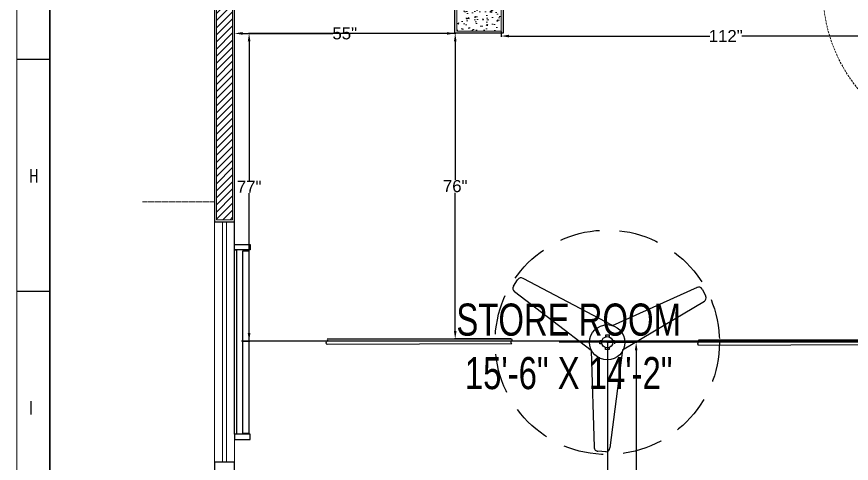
# Model space of a CAD drawing. Header units: inches. Extents: x 112 to 4169, y -2569 to 841.
# Drawn here: x 120.7 to 329, y -993.5 to -882.1 of the extents above; entities that cross this region are included whole.
import ezdxf

# ---------------------------------------------------------------- set-up
doc = ezdxf.new("R2010")
doc.units = ezdxf.units.IN
doc.header["$MEASUREMENT"] = 0
doc.linetypes.add('DASH', pattern=[0.35, 0.25, -0.1])
doc.linetypes.add('DASHED', pattern=[0.75, 0.5, -0.25])
doc.layers.get('Defpoints').update_dxf_attribs({"lineweight": 0})
for name, color, linetype in [('Cables', 7, 'Continuous'), ('Lights', 7, 'Continuous'), ('PVC Conduit and Circular Boxes', 7, 'Continuous'), ('wall 05', 253, 'Continuous')]:
    doc.layers.add(name, color=color, linetype=linetype)
for name, color, linetype, lineweight in [('COLUMN', 1, 'Continuous', 25), ('DOOR', 115, 'Continuous', 15), ('E-CF-Ceiling-Fan', 42, 'Continuous', 30), ('Glass', 5, 'Continuous', 9), ('HACTH', 8, 'Continuous', 9), ('Plaster Line', 254, 'Continuous', 15), ('Sunshed', 5, 'Continuous', 15), ('Text', 252, 'Continuous', 15), ('WINDOW', 140, 'Continuous', 9)]:
    doc.layers.add(name, color=color, linetype=linetype, lineweight=lineweight)
doc.styles.get("Standard").update_dxf_attribs({"font": 'arial.ttf'})
doc.styles.add('Swiss721', font='swisscl.ttf')
doc.styles.add('TEG BORDER', font='txt_qlt.shx', dxfattribs={"width": 0.7, "bigfont": 'hztxt.shx'})
doc.dimstyles.get("Standard").update_dxf_attribs({"dimtxt": 3, "dimasz": 2, "dimexe": 0.18, "dimexo": 0.0625, "dimgap": 0.09, "dimtad": 0, "dimtih": 1, "dimtoh": 1, "dimdec": 0, "dimzin": 0, "dimdsep": 46, "dimtxsty": 'Standard', "dimcen": 0.09, "dimclrd": 5, "dimadec": 0, "dimazin": 0, "dimtfac": 1, "dimtdec": 0, "dimtofl": 0, "dimtmove": 0, "dimatfit": 3, "dimfxl": 1, "dimtolj": 1, "dimtzin": 0, "dimarcsym": 0})

# ---------------------------------------------------------------- blocks, each defined once
blk = doc.blocks.new('C 12X12')
at = {"layer": 'HACTH'}
h = blk.add_hatch(dxfattribs=at)
h.set_pattern_fill('AR-CONC', color=256, scale=0.5, style=0)
h.set_pattern_definition([(50, (0, 0), (3.58630091, -0.313760675), [0.375, -4.125]), (355, (0, 0), (-0.69375667, 3.76096067), [0.3, -3.3]), (100.4514, (0.299, -0.026), (2.89254691, 3.44719771), [0.31870095, -3.50571056]), (46.1842, (0, 1), (5.33620524, -0.82759507), [0.5625, -6.1875]), (96.6356, (0.4447, 0.931), (4.67331353, 4.87058935), [0.47805144, -5.258565]), (351.1842, (0, 1), (4.67330973, 4.870593), [0.45, -4.95]), (21, (0.5, 0.75), (2.98453526, -2.01309445), [0.375, -4.125]), (326, (0.5, 0.75), (1.21657666, 3.62575023), [0.3, -3.3]), (71.4514, (0.7487, 0.5822), (4.20111314, 1.61265248), [0.31870095, -3.50571056]), (37.5, (0, 0), (0.060799277, 1.66446927), [0, -3.26, 0, -3.35, 0, -3.3125]), (7.5, (0, 0), (1.315347687, 1.97205856), [0, -1.91, 0, -3.185, 0, -1.2625]), (327.5, (-1.115, 0), (2.66911218, -0.112774359), [0, -1.25, 0, -3.9, 0, -5.175]), (317.5, (-1.615, 0), (2.915930847, 0.50052491), [0, -1.625, 0, -2.59, 0, -3.675])])
h.paths.add_polyline_path([(88279, -6819.5), (88279, -6808.5), (88268, -6808.5), (88268, -6819.5)])
at = {"layer": 'COLUMN'}
blk.add_lwpolyline([(88267.5, -6808), (88279.5, -6808), (88279.5, -6820), (88267.5, -6820)], close=True, dxfattribs=at)
at = {"layer": 'Plaster Line'}
blk.add_lwpolyline([(88268, -6808.5), (88279, -6808.5), (88279, -6819.5), (88268, -6819.5)], close=True, dxfattribs=at)
blk = doc.blocks.new('A$C5AAA0143')
at = {"layer": 'Defpoints'}
for points in [[(-39.75, 5), (-40, 5), (-40, 4.75), (-39.75, 4.75)], [(0, 5), (-0.25, 5), (-0.25, 4.75), (0, 4.75)], [(-39.75, 0.25), (-40, 0.25), (-40, 0), (-39.75, 0)], [(0, 0.25), (-0.25, 0.25), (-0.25, 0), (0, 0)]]:
    blk.add_lwpolyline(points, close=True, dxfattribs=at)
at = {"layer": 'DOOR'}
for points in [[(-1.75, 10), (-2, 10), (-2, 11), (-2.5, 11), (-2.5, 5), (-1, 5), (-1, 11), (-1.5, 11), (-1.5, 10), (-1.75, 10), (-1.5, 10), (-1.5, 11), (-1, 11), (-1, 33.99), (-1.5, 33.99), (-1.5, 34.99), (-2, 34.99), (-2, 33.99), (-2.5, 33.99), (-2.5, 11), (-2.5, 39.99), (-1, 39.99), (-1, 33.99)], [(-39, 5), (-39, 3.5), (-37.5, 3.5), (-37.5, 0.25), (-37.75, 0.25), (-37.75, 0), (-39.75, 0), (-39.75, 0.25), (-40, 0.25), (-40, 4.75), (-39.75, 4.75), (-39.75, 5), (-39, 5)], [(-1, 5), (-1, 3.5), (-2.5, 3.5), (-2.5, 0.25), (-2.25, 0.25), (-2.25, 0), (-0.25, 0), (-0.25, 0.25), (0, 0.25), (0, 4.75), (-0.25, 4.75), (-0.25, 5), (-1, 5)]]:
    blk.add_lwpolyline(points, dxfattribs=at)
at = {"layer": 'DOOR', "linetype": 'DASHED', "lineweight": 0}
blk.add_arc((-0.49, 1.36), 38.68, 92.9729, 174.603, dxfattribs=at)
at = {"layer": 'HACTH', "lineweight": 0, "ltscale": 10}
for p, q in [((-1.5, 5), (-39, 5)), ((-2.25, 0), (-37.75, 0))]:
    blk.add_line(p, q, dxfattribs=at)
blk = doc.blocks.new('240 BORDER A2')
at = {"linetype": 'Continuous'}
blk.add_line((5, 415), (5, 5), dxfattribs=at)
for p, q in [((0, 175), (5, 175)), ((0, 140), (5, 140))]:
    blk.add_line(p, q)
at = {"color": 5, "lineweight": 15}
blk.add_lwpolyline([(0, 420), (594, 420), (594, 0), (0, 0)], close=True, dxfattribs=at)
blk.add_lwpolyline([(5, 415), (589, 415), (589, 5), (5, 5)], close=True)
at = {"char_height": 2, "width": 2, "attachment_point": 1, "style": 'TEG BORDER'}
for s, insert in [('H', (1.91, 158.39)), ('I', (1.91, 123.39))]:
    blk.add_mtext(s, dxfattribs=dict(at, insert=insert))
blk = doc.blocks.new('CF')
for p, q in [((-23.84, 14.22), (-22.76, 15.89)), ((1.35, 4.29), (-21.39, 16.19)), ((-4.07, -2.11), (-23.55, 12.84)), ((1.35, 4.29), (22.9, 13.97)), ((24.1, 13.48), (25.01, 11.71)), ((3.87, -1.9), (24.71, 10.43)), ((-4.07, -2.11), (-3.33, -26.62)), ((3.87, -1.9), (0.65, -26.82)), ((-0.39, -27.76), (-2.38, -27.66))]:
    blk.add_line(p, q)
for radius in [4.48, 0.0888]:
    blk.add_circle((0, 0), radius)
for centre, radius, start, end in [((-21.93, 15.35), 0.996, 57.1351, 147.1351), ((-23.01, 13.68), 0.996, 147.1351, 237.1351), ((23.21, 13.03), 0.996, 27.1351, 117.1351), ((24.09, 11.25), 1.03, 299.2548, 26.4357), ((-2.33, -26.67), 0.996, 177.1351, 267.1351), ((-0.34, -26.77), 0.996, 267.1351, 357.1351)]:
    blk.add_arc(centre, radius, start, end)
blk = doc.blocks.new('A$C63C712C3')
at = {"ltscale": 2}
for p, q in [((39.8, 42), (33.8, 42)), ((39.8, 15.9), (33.8, 15.9)), ((1230.6, 42), (1236.6, 42)), ((1230.6, 15.9), (1236.6, 15.9))]:
    blk.add_line(p, q, dxfattribs=at)
for points in [[(35.5, 102.6), (0, 102.6), (0, 0), (35.5, 0)], [(35.5, 102.6), (1235.5, 102.6), (1235.5, 90.2), (35.5, 90.2)], [(1235.5, 102.6), (1270.9, 102.6), (1270.9, 0), (1235.5, 0)], [(39.8, 47.6), (1230.6, 47.6), (1230.6, 10.1), (39.8, 10.1)]]:
    blk.add_lwpolyline(points, close=True, dxfattribs=at)
blk = doc.blocks.new('*D417')
at = {"color": 0, "lineweight": -2, "transparency": 16777216}
for p, q in [((241.62, -885.8), (241.62, -887.1)), ((353.76, -885.8), (353.76, -887.1))]:
    blk.add_line(p, q, dxfattribs=at)
at = {"color": 5, "lineweight": -2, "transparency": 16777216}
for p, q in [((243.62, -886.92), (293.69, -886.92)), ((351.76, -886.92), (301.69, -886.92))]:
    blk.add_line(p, q, dxfattribs=at)
at = {"color": 5, "transparency": 16777216}
for points in [[(243.62, -886.59), (243.62, -887.26), (241.62, -886.92)], [(351.76, -886.59), (351.76, -887.26), (353.76, -886.92)]]:
    blk.add_solid(points, dxfattribs=at)
at = {"layer": 'Defpoints', "color": 0, "transparency": 16777216}
for p in [(241.62, -885.74), (353.76, -885.74), (353.76, -886.92)]:
    blk.add_point(p, dxfattribs=at)
at = {"color": 0, "transparency": 16777216, "insert": (297.69, -886.92), "char_height": 3, "attachment_point": 5}
blk.add_mtext('\\A1;112"', dxfattribs=at)
blk = doc.blocks.new('*D429')
at = {"color": 0, "lineweight": -2, "transparency": 16777216}
for p, q in [((175.11, -938.86), (175.11, -886.09)), ((230.12, -886.3), (230.12, -886.45))]:
    blk.add_line(p, q, dxfattribs=at)
at = {"color": 5, "lineweight": -2, "transparency": 16777216}
for p, q in [((177.11, -886.27), (199.63, -886.27)), ((228.12, -886.27), (205.59, -886.27))]:
    blk.add_line(p, q, dxfattribs=at)
at = {"color": 5, "transparency": 16777216}
for points in [[(177.11, -885.94), (177.11, -886.6), (175.11, -886.27)], [(228.12, -885.94), (228.12, -886.6), (230.12, -886.27)]]:
    blk.add_solid(points, dxfattribs=at)
at = {"layer": 'Defpoints', "color": 0, "transparency": 16777216}
for p in [(175.11, -886.27), (230.12, -886.24), (175.11, -938.93)]:
    blk.add_point(p, dxfattribs=at)
at = {"color": 0, "transparency": 16777216, "insert": (202.61, -886.27), "char_height": 3, "attachment_point": 5}
blk.add_mtext('\\A1;55"', dxfattribs=at)
blk = doc.blocks.new('*D430')
at = {"color": 0, "lineweight": -2, "transparency": 16777216}
for p, q in [((230.05, -886.27), (178.57, -886.27)), ((177.28, -963.02), (178.93, -963.02))]:
    blk.add_line(p, q, dxfattribs=at)
at = {"color": 5, "lineweight": -2, "transparency": 16777216}
for p, q in [((178.75, -888.27), (178.75, -922.93)), ((178.75, -961.02), (178.75, -926.11))]:
    blk.add_line(p, q, dxfattribs=at)
at = {"color": 5, "transparency": 16777216}
for points in [[(178.41, -888.27), (179.08, -888.27), (178.75, -886.27)], [(178.41, -961.02), (179.08, -961.02), (178.75, -963.02)]]:
    blk.add_solid(points, dxfattribs=at)
at = {"layer": 'Defpoints', "color": 0, "transparency": 16777216}
for p in [(230.12, -886.27), (177.22, -963.02), (178.75, -963.02)]:
    blk.add_point(p, dxfattribs=at)
at = {"color": 0, "transparency": 16777216, "insert": (178.75, -924.52), "char_height": 3, "attachment_point": 5}
blk.add_mtext('\\A1;77"', dxfattribs=at)
blk = doc.blocks.new('*D431')
at = {"color": 0, "lineweight": -2, "transparency": 16777216}
for p, q in [((230.18, -886.27), (230.37, -886.27)), ((244.15, -962.48), (230.01, -962.48))]:
    blk.add_line(p, q, dxfattribs=at)
at = {"color": 5, "lineweight": -2, "transparency": 16777216}
for p, q in [((230.19, -888.27), (230.19, -922.75)), ((230.19, -960.48), (230.19, -926))]:
    blk.add_line(p, q, dxfattribs=at)
at = {"color": 5, "transparency": 16777216}
for points in [[(229.86, -888.27), (230.52, -888.27), (230.19, -886.27)], [(229.86, -960.48), (230.52, -960.48), (230.19, -962.48)]]:
    blk.add_solid(points, dxfattribs=at)
at = {"layer": 'Defpoints', "color": 0, "transparency": 16777216}
for p in [(230.12, -886.27), (230.19, -962.48), (244.21, -962.48)]:
    blk.add_point(p, dxfattribs=at)
at = {"color": 0, "transparency": 16777216, "insert": (230.19, -924.37), "char_height": 3, "attachment_point": 5}
blk.add_mtext('\\A1;76"', dxfattribs=at)
blk = doc.blocks.new('*D432')
at = {"color": 0, "lineweight": -2, "transparency": 16777216}
for p, q in [((268.22, -963.37), (268.22, -1042.42)), ((242.12, -1042.18), (242.12, -1042.06))]:
    blk.add_line(p, q, dxfattribs=at)
at = {"color": 5, "lineweight": -2, "transparency": 16777216}
for p, q in [((244.12, -1042.24), (248.57, -1042.24)), ((266.22, -1042.24), (254.58, -1042.24))]:
    blk.add_line(p, q, dxfattribs=at)
at = {"color": 5, "transparency": 16777216}
for points in [[(244.12, -1041.9), (244.12, -1042.57), (242.12, -1042.24)], [(266.22, -1041.9), (266.22, -1042.57), (268.22, -1042.24)]]:
    blk.add_solid(points, dxfattribs=at)
at = {"layer": 'Defpoints', "color": 0, "transparency": 16777216}
for p in [(268.22, -963.31), (242.12, -1042.24), (268.22, -1042.24)]:
    blk.add_point(p, dxfattribs=at)
at = {"color": 0, "transparency": 16777216, "insert": (251.57, -1042.24), "char_height": 3, "attachment_point": 5}
blk.add_mtext('\\A1;26"', dxfattribs=at)
blk = doc.blocks.new('*D433')
at = {"color": 0, "lineweight": -2, "transparency": 16777216}
for p, q in [((268.28, -963.31), (275.53, -963.31)), ((268.28, -1042.24), (275.53, -1042.24))]:
    blk.add_line(p, q, dxfattribs=at)
at = {"color": 5, "lineweight": -2, "transparency": 16777216}
for p, q in [((275.35, -965.31), (275.35, -1001.15)), ((275.35, -1040.24), (275.35, -1004.4))]:
    blk.add_line(p, q, dxfattribs=at)
at = {"color": 5, "transparency": 16777216}
for points in [[(275.02, -965.31), (275.68, -965.31), (275.35, -963.31)], [(275.02, -1040.24), (275.68, -1040.24), (275.35, -1042.24)]]:
    blk.add_solid(points, dxfattribs=at)
at = {"layer": 'Defpoints', "color": 0, "transparency": 16777216}
for p in [(268.22, -963.31), (275.35, -963.31), (268.22, -1042.24)]:
    blk.add_point(p, dxfattribs=at)
at = {"color": 0, "transparency": 16777216, "insert": (275.35, -1002.77), "char_height": 3, "attachment_point": 5}
blk.add_mtext('\\A1;79"', dxfattribs=at)

msp = doc.modelspace()

# ---------------------------------------------------------------- hatches: boundary and pattern name
at = {"layer": 'HACTH'}
h = msp.add_hatch(dxfattribs=at)
h.set_pattern_fill('ANSI31', color=256, scale=10, style=0)
h.set_pattern_definition([(45, (-118637.9225, -173739.3368), (-0.8838834765, 0.8838834765), [])])
h.paths.add_polyline_path([(229.62, -874.74), (170.62, -874.74), (170.62, -932.74), (174.62, -932.74), (174.62, -878.74), (229.62, -878.74)])

# ---------------------------------------------------------------- linework, layer by layer
at = {"linetype": 'DASHED', "ltscale": 20}
msp.add_circle((268.13, -963.31), 28, dxfattribs=at)
at = {"layer": 'Cables', "color": 3}
for p, q in [((347.89, -963.02), (176.89, -963.02)), ((348.13, -963.31), (256.13, -963.31))]:
    msp.add_line(p, q, dxfattribs=at)
at = {"layer": 'Glass', "ltscale": 10}
for points in [[(172.11, -933.24), (172.11, -993.24)], [(173.11, -933.24), (173.11, -993.24)]]:
    msp.add_lwpolyline(points, dxfattribs=at)
at = {"layer": 'Plaster Line'}
msp.add_lwpolyline([(229.62, -874.74), (170.62, -874.74), (170.62, -932.74), (174.62, -932.74), (174.62, -878.74), (229.62, -878.74)], close=True, dxfattribs=at)
at = {"layer": 'PVC Conduit and Circular Boxes'}
for p, q in [((267.74, -961.95), (267.74, -961.46)), ((267.74, -961.46), (268.61, -961.46)), ((268.61, -961.46), (268.62, -961.98)), ((266.31, -963.73), (266.31, -962.86)), ((266.31, -962.86), (266.81, -962.86)), ((266.81, -963.73), (266.31, -963.73)), ((269.47, -962.86), (269.96, -962.86)), ((269.96, -962.86), (269.96, -963.73)), ((267.7, -965.12), (267.7, -964.63)), ((268.57, -965.12), (267.7, -965.12)), ((268.57, -964.63), (268.57, -965.12))]:
    msp.add_line(p, q, dxfattribs=at)
for points in [[(244.21, -962.48, -0.56347), (244.21, -962.98, 0.571886), (244.28, -963.65), (198.21, -963.88, -0.456322), (198.21, -962.98, 0.605884), (198.21, -962.46)], [(336.93, -962.73, -0.56347), (336.93, -963.24, 0.571886), (337.01, -963.91), (290.93, -964.13, -0.456322), (290.93, -963.24, 0.605884), (290.93, -962.72)]]:
    msp.add_lwpolyline(points, format="xyb", close=True, dxfattribs=at)
msp.add_circle((268.13, -963.3), 1.4, dxfattribs=at)
at = {"layer": 'Sunshed', "linetype": 'DASH'}
msp.add_line((152.12, -928.24), (170.12, -928.24), dxfattribs=at)
at = {"layer": 'wall 05'}
msp.add_lwpolyline([(230.12, -874.24), (170.12, -874.24), (170.12, -933.24), (175.12, -933.24), (175.12, -879.24), (230.12, -879.24)], close=True, dxfattribs=at)
msp.add_lwpolyline([(175.12, -1049.24), (175.12, -993.24), (170.12, -993.24), (170.12, -1049.24)], dxfattribs=at)
at = {"layer": 'WINDOW', "ltscale": 10}
for points in [[(170.11, -933.24), (170.11, -993.24)], [(175.11, -933.24), (175.11, -993.24)]]:
    msp.add_lwpolyline(points, dxfattribs=at)

# ---------------------------------------------------------------- block references
at = {"xscale": 1.652949273830399, "yscale": 1.652949273830399, "zscale": 1.652949273830399}
msp.add_blockref('240 BORDER A2', (120.75, -1181.97), dxfattribs=at)
at = {"layer": 'E-CF-Ceiling-Fan', "lineweight": 0, "xscale": 0.9826591356573481, "yscale": 0.9826591356573481, "zscale": 0.9826591356486393}
msp.add_blockref('CF', (268.13, -963.31), dxfattribs=at)
at = {"layer": 'HACTH'}
msp.add_blockref('C 12X12', (-88037.38, 5933.76), dxfattribs=at)
at = {"layer": 'HACTH', "xscale": -1, "rotation": 180}
msp.add_blockref('A$C5AAA0143', (361.12, -874.24), dxfattribs=at)
at = {"layer": 'Lights', "lineweight": 0, "xscale": 0.03825769670308159, "yscale": 0.03825769671356965, "zscale": 0.03825769671681735, "rotation": 89.99999999999999}
msp.add_blockref('A$C63C712C3', (179.04, -987.55), dxfattribs=at)

# ---------------------------------------------------------------- texts
at = {"layer": 'Text', "insert": (258.5, -953.65), "char_height": 8, "width": 62.6303, "attachment_point": 2, "style": 'Swiss721'}
msp.add_mtext('STORE ROOM\\P15\'-6" X 14\'-2"', dxfattribs=at)

# ---------------------------------------------------------------- dimensions: what is measured, and where the dimension line sits
for base, p1, p2, picture, middle in [((175.11, -886.27), (230.12, -886.24), (175.11, -938.93), '*D429', (202.61, -886.27)), ((353.76, -886.92), (241.62, -885.74), (353.76, -885.74), '*D417', (297.69, -886.92))]:
    dim = msp.add_linear_dim(base=base, p1=p1, p2=p2, dimstyle='Standard', override={"dimpost": '"'})
    dim.commit()
    dim.dimension.update_dxf_attribs({"geometry": picture, "text_midpoint": middle})
dim = msp.add_linear_dim(base=(178.75, -963.02), p1=(230.12, -886.27), p2=(177.22, -963.02), angle=90, dimstyle='Standard', override={"dimpost": '"'})
dim.commit()
dim.dimension.update_dxf_attribs({"geometry": '*D430', "text_midpoint": (178.75, -924.52), "dimtype": 160})
for base, p1, p2, picture, middle in [((230.19, -962.48), (230.12, -886.27), (244.21, -962.48), '*D431', (230.19, -924.37)), ((275.35, -963.31), (268.22, -1042.24), (268.22, -963.31), '*D433', (275.35, -1002.77))]:
    dim = msp.add_linear_dim(base=base, p1=p1, p2=p2, angle=90, dimstyle='Standard', override={"dimpost": '"'})
    dim.commit()
    dim.dimension.update_dxf_attribs({"geometry": picture, "text_midpoint": middle})
dim = msp.add_linear_dim(base=(268.22, -1042.24), p1=(242.12, -1042.24), p2=(268.22, -963.31), dimstyle='Standard', override={"dimpost": '"'})
dim.commit()
dim.dimension.update_dxf_attribs({"geometry": '*D432', "text_midpoint": (251.57, -1042.24), "dimtype": 160})

doc.saveas('drawing.dxf')
